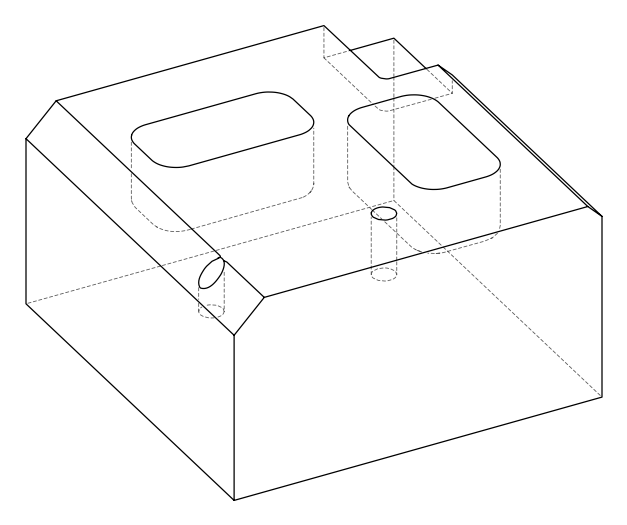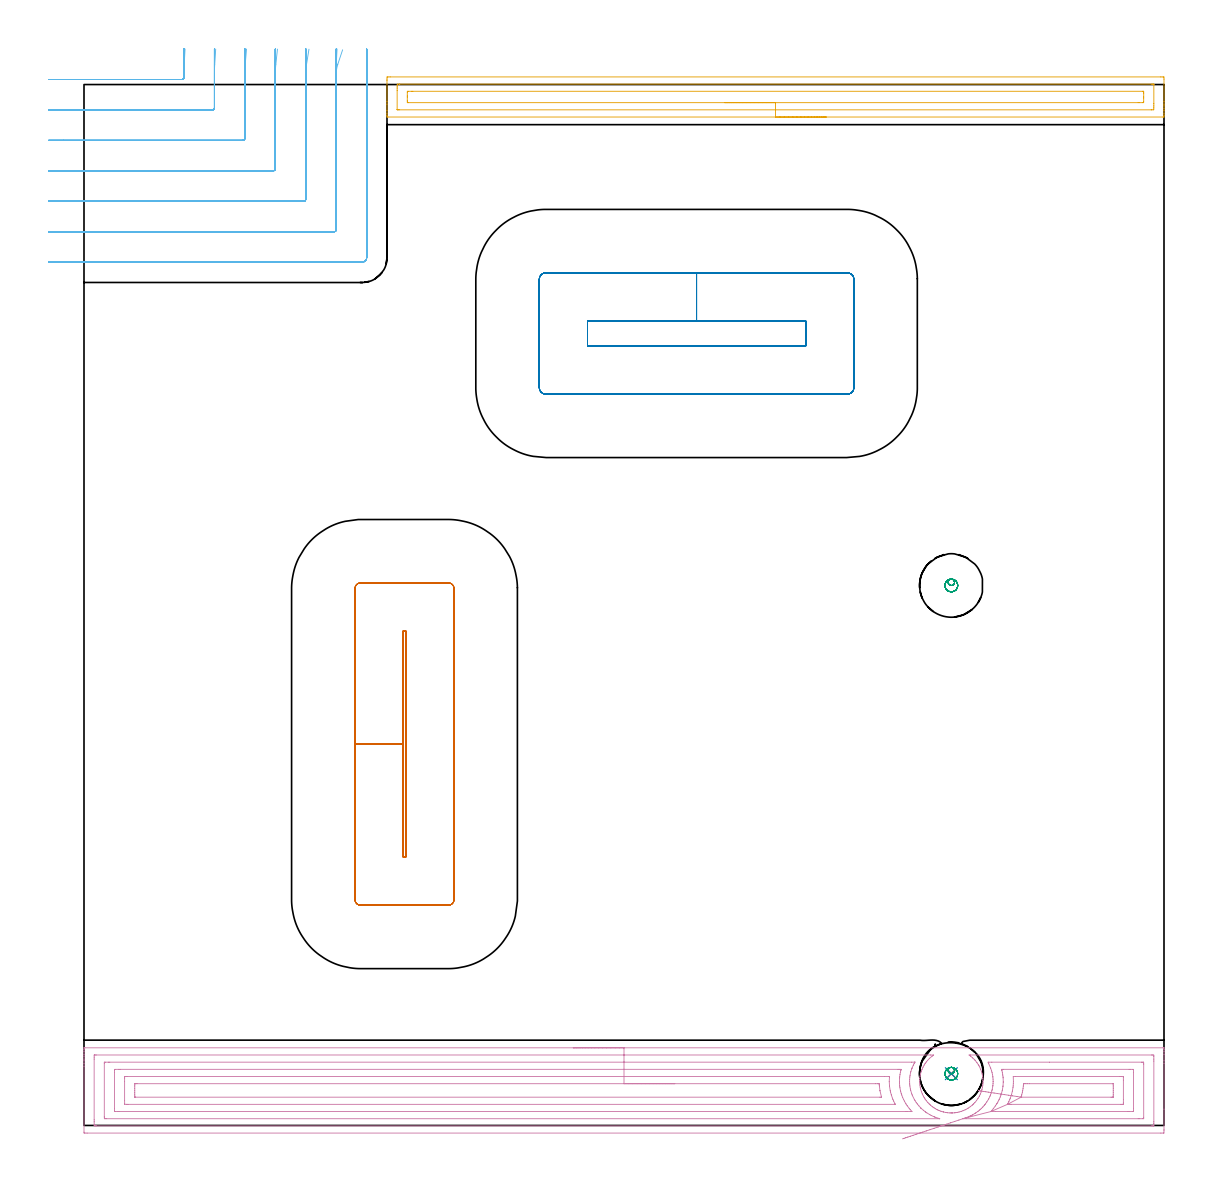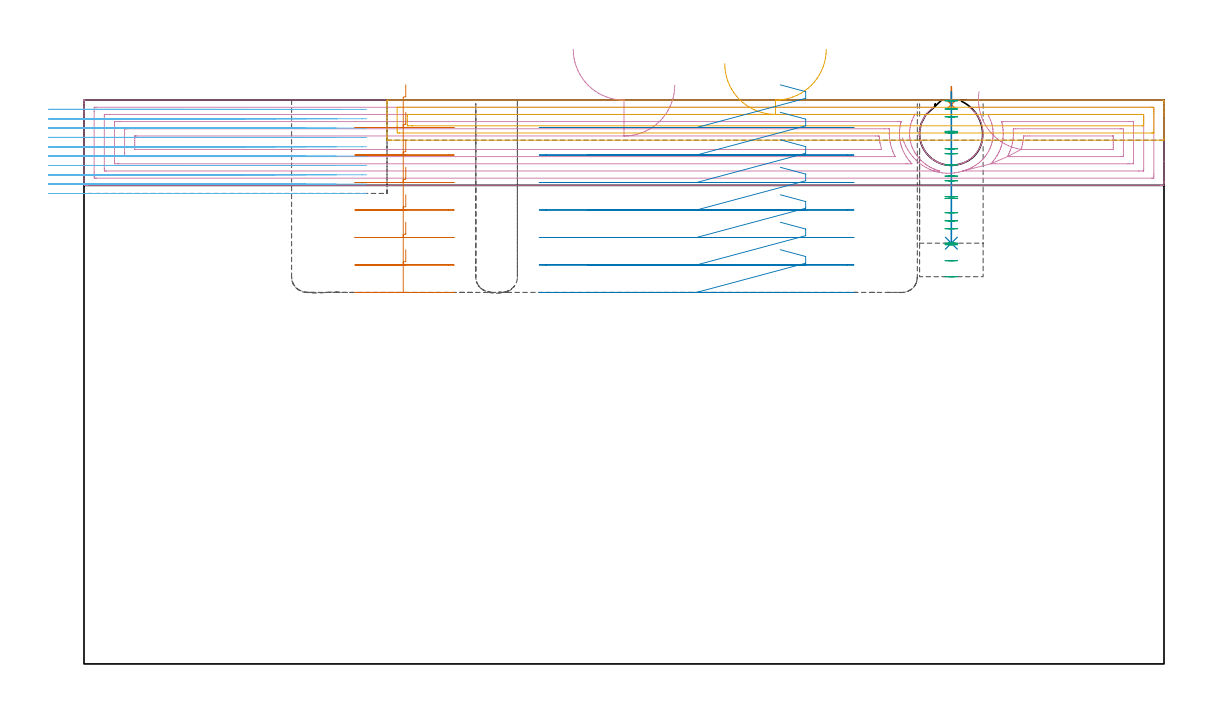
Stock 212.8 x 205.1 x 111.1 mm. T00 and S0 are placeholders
(PLAN: 9 operations, 6 tool changes, 36 min)
(1 SPOT_DRILL | STEP1POCKET | NXT0321_9005460120000 | 0.03 min | 7 mm3)
(2 DRILL_BLIND_HOLE_INTO_CENTER | STEP1POCKET | NXT0301_086 | 0.12 min | 2774 mm3)
(3 MILL_ROUGH_BLIND_HOLE_CONTOUR | STEP1POCKET | NXT0201_013 | Spiral | 0.34 min | 681 mm3)
(4 AREA_MILL | FG_CHAMFER_SURFACE | UGT0205_001 | 10.58 min | 29220 mm3)
(5 AREA_MILL_1 | FG_CHAMFER_SURFACE_1 | UGT0205_001 | 3.89 min | 4931 mm3)
(6 MILL_CORNER_NOTCH_RECTANGULAR | CORNER_NOTCH_RECTANGULAR | NXT0201_009 | Follow Part, ap 2, ae 75% | 11.06 min | 42596 mm3)
(7 MILL_RECTANGULAR_POCKET | POCKET_RECTANGULAR_STRAIGHT | NXT0201_007 | Follow Part, ap 6.25, ae 75% | 4.63 min | 142732 mm3)
(8 MILL_RECTANGULAR_POCKET_1 | POCKET_RECTANGULAR_STRAIGHT_1 | NXT0201_007 | Follow Part, ap 6.25, ae 75% | 4.79 min | 154517 mm3)
(9 MILL_BLIND_HOLE_FROM_SOLID_MATERIAL | STEP1POCKET_1 | NXT0201_013 | Spiral | 0.57 min | 4271 mm3)
(TOOL NXT0321_9005460120000 | NC Spot Drill, 142deg, 12mm, Carbide, Uncoated | D12 PA142 FL30 Z2)
(TOOL NXT0301_086 | Carbide Drill 11.5mm [860.1-1150-035A1-MM 2214] | D11.5 PA140 FL55 Z2)
(TOOL NXT0201_013 | ENDMILL 10mm | D10 FL30 Z4)
(TOOL UGT0205_001 | Chamfer Mill 20 x 3 x 45 deg. | D20 FL50 Z2)
(TOOL NXT0201_009 | ENDMILL 8mm [2P460-0800-NA 1630] | D8 FL26 Z6)
(TOOL NXT0201_007 | ENDMILL 25mm [R216.25-25050GCK54P 1620] | D25 R3 FL54 Z5)
(OP 1 SPOT_DRILL)
G17 G21 G94 G90
T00 M6
G54
G17 G0 G90 X170.9 Y10.2 S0 M3
G43 Z121.1 H0
G94 G81 G98 Z110.212 F250. R113.75
G80
M5
M2
(OP 2 DRILL_BLIND_HOLE_INTO_CENTER)
G17 G21 G94 G90
T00 M6
G54
G17 G0 G90 X170.9 Y10.2 S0 M3
G43 Z121.1 H1
G94 G81 G98 Z82.9 F250. R112.75
G80
M5
M2
(OP 3 MILL_ROUGH_BLIND_HOLE_CONTOUR)
G17 G21 G94 G90
T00 M6
G54
G17 G0 G90 X170.9 Y10.2 S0 M3
G43 Z121.1 H0
Z109.343
G94 G3 X171.525 Y10.825 R0.625 F250.
X170.9 Y11.45 R0.625
X169.65 Y10.2 R1.25
X170.9 Y11.45 R-1.25
X170.275 Y10.825 R0.625
X170.9 Y10.2 R0.625
G0 Z104.936
G3 X171.525 Y10.825 R0.625
X170.9 Y11.45 R0.625
X169.65 Y10.2 R1.25
X170.9 Y11.45 R-1.25
X170.275 Y10.825 R0.625
X170.9 Y10.2 R0.625
G0 Z100.529
G3 X171.525 Y10.825 R0.625
X170.9 Y11.45 R0.625
X169.65 Y10.2 R1.25
X170.9 Y11.45 R-1.25
X170.275 Y10.825 R0.625
X170.9 Y10.2 R0.625
G0 Z96.121
G3 X171.525 Y10.825 R0.625
X170.9 Y11.45 R0.625
X169.65 Y10.2 R1.25
X170.9 Y11.45 R-1.25
X170.275 Y10.825 R0.625
X170.9 Y10.2 R0.625
G0 Z91.714
G3 X171.525 Y10.825 R0.625
X170.9 Y11.45 R0.625
X169.65 Y10.2 R1.25
X170.9 Y11.45 R-1.25
X170.275 Y10.825 R0.625
X170.9 Y10.2 R0.625
G0 Z87.307
G3 X171.525 Y10.825 R0.625
X170.9 Y11.45 R0.625
X169.65 Y10.2 R1.25
X170.9 Y11.45 R-1.25
X170.275 Y10.825 R0.625
X170.9 Y10.2 R0.625
G0 Z82.9
G3 X171.525 Y10.825 R0.625
X170.9 Y11.45 R0.625
X169.65 Y10.2 R1.25
X170.9 Y11.45 R-1.25
X170.275 Y10.825 R0.625
X170.9 Y10.2 R0.625
G0 Z121.1
M5
M2
(OP 4 AREA_MILL)
G17 G21 G94 G90
T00 M6
G54
G17 G0 G90 X96.4 Y15.3 S1061 M3
G43 Z121.1 H0
G94 G1 X96.438 Z120.228 F250.
X96.552 Z119.363
X96.741 Z118.512
X97.003 Z117.68
X97.337 Z116.874
X97.74 Z116.1
X98.208 Z115.364
X98.74 Z114.672
X99.329 Z114.029
X99.972 Z113.44
X100.664 Z112.908
X101.4 Z112.44
X102.174 Z112.037
X102.98 Z111.703
X103.812 Z111.441
X104.664 Z111.252
X105.528 Z111.138
X106.4 Z111.1
X212.637
X212.792 Y15.297 Z111.088
X212.794 Y15.293 Z111.084
X212.8 Y14.963 Z110.762
Y14.602 Z110.401
Y13.957 Z109.752
Y12.752 Z108.549
Y12.193 Z107.987
Y3.21 Z99.008
Y-0.759 Z95.038
X212.797 Y-1.039 Z94.758
X212.791 Y-1.492 Z94.306
X212.652 Y-1.496 Z94.302
X212.19 Y-1.5 Z94.3
X0.61
X0.179 Y-1.496 Z94.302
X0.01 Y-1.492 Z94.306
X0. Y-1.319 Z94.478
Y11.59 Z107.385
Y12.193 Z107.987
Y12.752 Z108.549
Y13.075 Z108.871
Y13.635 Z109.431
Y13.957 Z109.752
Y14.602 Z110.401
Y14.963 Z110.762
X0.006 Y15.293 Z111.084
X0.008 Y15.297 Z111.088
X0.163 Y15.3 Z111.1
X106.4
Y13.886 Z109.686
X166.774 Y13.885 Z109.685
X167.406 Y13.879 Z109.679
X167.12 Y13.667 Z109.467
X166.609 Y13.233 Z109.033
X166.185 Y12.789 Z108.589
X165.942 Y12.493 Z108.293
X165.717 Y12.187 Z107.987
X165.547 Y11.911 Z107.711
X165.313 Y11.477 Z107.277
X165.113 Y11.033 Z106.833
X164.957 Y10.601 Z106.401
X164.825 Y10.163 Z105.963
X164.743 Y9.718 Z105.518
X164.686 Y9.278 Z105.078
X164.661 Y8.839 Z104.639
X164.666 Y8.4 Z104.2
X164.703 Y7.96 Z103.76
X164.769 Y7.522 Z103.322
X164.825 Y7.238 Z103.038
X165.008 Y6.644 Z102.444
X165.182 Y6.202 Z102.002
X165.39 Y5.767 Z101.567
X165.547 Y5.487 Z101.287
X165.717 Y5.213 Z101.013
X165.957 Y4.889 Z100.689
X166.271 Y4.516 Z100.316
X166.523 Y4.254 Z100.049
X166.609 Y4.162 Z99.958
X166.66 Y4.116 Z99.912
X166.773 Y4.012 Z99.81
X167.13 Y3.728 Z99.526
X167.218 Y3.666 Z99.463
X167.501 Y3.462 Z99.26
X167.78 Y3.293 Z99.09
X168.065 Y3.134 Z98.932
X168.228 Y3.054 Z98.853
X168.393 Y2.978 Z98.777
X168.401 Y2.975 Z98.774
X168.446 Y2.959 Z98.755
X168.58 Y2.908 Z98.705
X168.836 Y2.811 Z98.61
X169.285 Y2.673 Z98.47
X169.339 Y2.661 Z98.458
X169.73 Y2.572 Z98.368
X169.975 Y2.535 Z98.328
X170.177 Y2.501 Z98.299
X170.623 Y2.469 Z98.259
X170.824 Y2.47 Z98.25
X170.932 Y2.466 Z98.254
X171.069
X171.124 Y2.47 Z98.257
X171.516 Y2.491 Z98.289
X171.646 Y2.508 Z98.306
X171.961 Y2.552 Z98.346
X172.017 Y2.565 Z98.357
X172.409 Y2.648 Z98.442
X172.853 Y2.773 Z98.572
X173.204 Y2.905 Z98.702
X173.299 Y2.941 Z98.737
X173.608 Y3.077 Z98.877
X173.745 Y3.139 Z98.937
X174.199 Y3.404 Z99.202
X174.637 Y3.701 Z99.498
X175.024 Y4.012 Z99.81
X175.141 Y4.122 Z99.919
X175.284 Y4.255 Z100.051
X175.529 Y4.506 Z100.306
X175.841 Y4.889 Z100.689
X176.144 Y5.321 Z101.121
X176.421 Y5.776 Z101.576
X176.62 Y6.207 Z102.007
X176.792 Y6.644 Z102.444
X176.927 Y7.081 Z102.881
X177.028 Y7.522 Z103.322
X177.097 Y7.96 Z103.76
X177.134 Y8.4 Z104.2
X177.139 Y8.839 Z104.639
X177.114 Y9.278 Z105.078
X177.057 Y9.718 Z105.518
X176.968 Y10.156 Z105.956
X176.845 Y10.597 Z106.397
X176.687 Y11.033 Z106.833
X176.421 Y11.623 Z107.423
X176.342 Y11.768 Z107.568
X176.256 Y11.911 Z107.711
X175.953 Y12.358 Z108.158
X175.622 Y12.789 Z108.589
X175.529 Y12.896 Z108.696
X175.121 Y13.294 Z109.094
X174.689 Y13.667 Z109.467
X174.637 Y13.706 Z109.506
X174.522 Y13.786 Z109.586
X174.39 Y13.879 Z109.679
X174.694 Y13.886 Z109.686
X210.405 Y13.885 Z109.685
X210.478
X210.777 Y13.879 Z109.679
X210.79 Y13.782 Z109.582
X210.797 Y13.57 Z109.37
X210.799 Y13.075 Z108.875
X210.8 Y12.685 Z108.485
X210.799 Y0.725 Z96.525
X210.798 Y0.337 Z96.137
X210.79 Y-0.055 Z95.745
X210.781 Y-0.08 Z95.72
X210.763 Y-0.081 Z95.719
X210.713 Y-0.084 Z95.716
X210.61 Y-0.085 Z95.715
X210.405 Y-0.086 Z95.714
X2.395 Y-0.085 Z95.715
X2.322
X2.023 Y-0.079 Z95.721
X2.01 Y0.018 Z95.818
X2.003 Y0.23 Z96.03
X2.001 Y0.725 Z96.525
X2. Y1.115 Z96.915
X2.001 Y13.075 Z108.875
X2.002 Y13.463 Z109.263
X2.01 Y13.855 Z109.655
X2.019 Y13.88 Z109.68
X2.037 Y13.881 Z109.681
X2.087 Y13.884 Z109.684
X2.19 Y13.885 Z109.685
X2.395 Y13.886 Z109.686
X106.4
Y12.471 Z108.271
X163.089
X163.701 Y12.47 Z108.27
X163.702
X163.704 Y12.468 Z108.268
X163.564 Y12.193 Z107.993
X163.406 Y11.88 Z107.68
X163.153 Y11.311 Z107.111
X163.134 Y11.266 Z107.066
X163.089 Y11.145 Z106.945
X162.919 Y10.597 Z106.397
X162.871 Y10.428 Z106.228
X162.764 Y9.868 Z105.668
X162.723 Y9.546 Z105.346
X162.682 Y9.066 Z104.866
X162.673 Y8.664 Z104.464
X162.691 Y8.175 Z103.975
X162.729 Y7.782 Z103.582
X162.831 Y7.155 Z102.955
X162.893 Y6.9 Z102.7
X163.089 Y6.25 Z102.05
X163.18 Y6.018 Z101.818
X163.24 Y5.869 Z101.669
X163.603 Y5.136 Z100.936
X163.742 Y4.892 Z100.692
X163.982 Y4.519 Z100.319
X164.181 Y4.254 Z100.054
X164.495 Y3.874 Z99.674
X164.875 Y3.452 Z99.252
X164.927 Y3.397 Z99.197
X164.954 Y3.371 Z99.171
X165.389 Y2.994 Z98.794
X165.768 Y2.695 Z98.495
X165.844 Y2.639 Z98.439
X166.061 Y2.489 Z98.289
X166.66 Y2.124 Z97.924
X166.928 Y1.979 Z97.779
X167.409 Y1.75 Z97.55
X167.553 Y1.692 Z97.492
X167.578 Y1.682 Z97.482
X167.785 Y1.607 Z97.407
X168.595 Y1.34 Z97.14
X168.613 Y1.332 Z97.132
X168.567 Y1.33 Z97.13
X168.515 Y1.329 Z97.129
X168.488 Y1.328 Z97.128
X4.462 Y1.329 Z97.129
X4.181 Y1.331 Z97.131
X4.087 Y1.332 Z97.132
X4.021 Y1.335 Z97.135
X4.01 Y1.429 Z97.229
X4.004 Y1.607 Z97.407
X4.001 Y1.785 Z97.585
Y12.193 Z107.993
X4.002 Y12.369 Z108.169
X4.008 Y12.43 Z108.23
X4.014 Y12.465 Z108.265
X4.04 Y12.466 Z108.266
X4.181 Y12.469 Z108.269
X4.791 Y12.471 Z108.271
X5.073
X106.4
Y11.057 Z106.857
X160.411
X160.669 Y11.056 Z106.856
X160.967 Y11.052 Z106.852
X160.988 Y11.051 Z106.851
X160.992 Y11.038 Z106.838
X160.981 Y10.989 Z106.789
X160.962 Y10.91 Z106.71
X160.933 Y10.795 Z106.595
X160.853 Y10.428 Z106.228
X160.783 Y10.061 Z105.861
X160.719 Y9.546 Z105.346
X160.696 Y9.265 Z105.065
X160.673 Y8.664 Z104.464
X160.68 Y8.398 Z104.198
X160.724 Y7.782 Z103.582
X160.771 Y7.427 Z103.227
X160.865 Y6.9 Z102.7
X160.923 Y6.653 Z102.453
X161.028 Y6.29 Z102.09
X161.122 Y6.018 Z101.818
X161.304 Y5.517 Z101.317
X161.483 Y5.136 Z100.936
X161.644 Y4.799 Z100.599
X161.956 Y4.254 Z100.054
X162.197 Y3.885 Z99.685
X162.594 Y3.371 Z99.171
X162.772 Y3.156 Z98.956
X163.089 Y2.794 Z98.594
X163.116 Y2.757 Z98.557
X163.119 Y2.75 Z98.55
X163.089 Y2.748 Z98.548
X162.831 Y2.745 Z98.545
X162.197 Y2.743 Z98.543
X161.94
X6.859
X6.601 Y2.744 Z98.544
X6.12 Y2.748 Z98.548
X6.01 Y2.75 Z98.55
X6.006 Y2.942 Z98.742
X6. Y3.338 Z99.138
X6.001 Y10.428 Z106.228
X6.01 Y10.853 Z106.653
X6.02 Y11.05 Z106.85
X6.227 Y11.053 Z106.853
X6.859 Y11.056 Z106.856
X7.115 Y11.057 Z106.857
X106.4
Y9.643 Z105.443
X157.733
X158.532 Y9.639 Z105.439
X158.626 Y9.636 Z105.436
X158.703 Y9.627 Z105.427
X158.702 Y9.546 Z105.346
X158.7 Y9.473 Z105.273
X158.667 Y8.664 Z104.464
X158.666 Y8.624 Z104.424
X158.716 Y7.782 Z103.582
X158.723 Y7.685 Z103.485
X158.85 Y6.9 Z102.7
X158.901 Y6.628 Z102.428
X159.073 Y6.018 Z101.818
X159.294 Y5.358 Z101.158
X159.384 Y5.136 Z100.936
X159.518 Y4.827 Z100.627
X159.797 Y4.254 Z100.054
X159.834 Y4.173 Z99.973
X159.835 Y4.166 Z99.966
X159.829 Y4.164 Z99.964
X159.779 Y4.16 Z99.96
X159.714 Y4.158 Z99.958
X8.644 Y4.157 Z99.957
X8.546 Y4.158 Z99.958
X8.351 Y4.162 Z99.962
X8.01 Y4.17 Z99.97
X8.008 Y4.254 Z100.054
X8.001 Y4.889 Z100.689
X8. Y8.664 Z104.464
X8.001 Y9.299 Z105.099
X8.007 Y9.546 Z105.346
X8.01 Y9.623 Z105.423
X8.023 Y9.636 Z105.436
X8.122 Y9.639 Z105.439
X8.253 Y9.642 Z105.442
X8.448 Y9.643 Z105.443
X8.546
X106.4
Y8.229 Z104.029
X155.947 Y8.228 Z104.028
X156.39 Y8.227 Z104.027
X156.622 Y8.224 Z104.024
X156.661 Y8.222 Z104.022
X156.68 Y8.146 Z103.946
X156.703 Y7.918 Z103.718
X156.719 Y7.782 Z103.582
X156.826 Y6.914 Z102.714
X156.84 Y6.825 Z102.625
X157.131 Y5.621 Z101.421
X157.14 Y5.577 Z101.377
X157.122 Y5.575 Z101.375
X157.066 Y5.574 Z101.374
X156.84 Y5.572 Z101.372
X10.159
X10.078 Y5.573 Z101.373
X10.032 Y5.575 Z101.375
X10.014 Y5.577 Z101.377
X10.01 Y5.594 Z101.394
X10.004 Y6.018 Z101.818
X10. Y6.442 Z102.242
Y6.9 Z102.7
Y7.324 Z103.124
X10.003 Y7.782 Z103.582
X10.008 Y8.199 Z103.999
X10.014 Y8.222 Z104.022
X10.035 Y8.224 Z104.024
X10.091 Y8.227 Z104.027
X10.204 Y8.228 Z104.028
X10.43 Y8.229 Z104.029
X106.4
X107.272 Z104.067
X108.136 Z104.181
X108.988 Z104.37
X109.82 Z104.632
X110.626 Z104.966
X111.4 Z105.369
X112.136 Z105.837
X112.828 Z106.368
X113.471 Z106.958
X114.06 Z107.601
X114.592 Z108.293
X115.06 Z109.029
X115.463 Z109.803
X115.797 Z110.609
X116.059 Z111.441
X116.248 Z112.292
X116.362 Z113.157
X116.4 Z114.029
G0 Z121.1
X161.28 Y-2.635
Z103.653
G1 X161.564 Y-2.541 Z102.833
X161.914 Y-2.424 Z102.043
X162.329 Y-2.286 Z101.288
X162.804 Y-2.127 Z100.574
X163.337 Y-1.95 Z99.906
X163.922 Y-1.755 Z99.29
X164.557 Y-1.543 Z98.729
X165.235 Y-1.317 Z98.23
X165.952 Y-1.078 Z97.794
X166.703 Y-0.828 Z97.426
X167.481 Y-0.568 Z97.129
X168.28 Y-0.302 Z96.904
X169.095 Y-0.03 Z96.753
X169.92 Y0.245 Z96.678
X170.748 Y0.521
X171.572 Y0.796 Z96.755
X172.387 Y1.068 Z96.907
X173.186 Y1.334 Z97.134
X173.237 Y1.351 Z97.151
X173.802 Y1.532 Z97.332
X173.859 Y1.551 Z97.351
X174.009 Y1.607 Z97.407
X174.492 Y1.808 Z97.608
X174.695 Y1.897 Z97.697
X174.935 Y2.01 Z97.81
X175.09 Y2.099 Z97.899
X175.588 Y2.395 Z98.195
X175.731 Y2.489 Z98.289
X176.167 Y2.799 Z98.599
X176.481 Y3.05 Z98.85
X176.653 Y3.201 Z99.001
X176.836 Y3.371 Z99.171
X177.102 Y3.639 Z99.439
X177.373 Y3.943 Z99.743
X177.512 Y4.116 Z99.916
X177.617 Y4.254 Z100.054
X177.883 Y4.633 Z100.433
X178.204 Y5.136 Z100.936
X178.266 Y5.236 Z101.036
X178.513 Y5.773 Z101.573
X178.611 Y6.018 Z101.818
X178.758 Y6.414 Z102.214
X178.901 Y6.9 Z102.7
X178.949 Y7.107 Z102.907
X179.076 Y7.782 Z103.582
X179.087 Y7.853 Z103.653
X179.114 Y8.241 Z104.041
X179.135 Y8.664 Z104.464
X179.136 Y8.687 Z104.487
X179.114 Y9.122 Z104.922
X179.082 Y9.546 Z105.346
X179.074 Y9.63 Z105.43
X178.998 Y10.061 Z105.861
X178.921 Y10.428 Z106.228
X178.834 Y10.749 Z106.549
X178.64 Y11.311 Z107.111
X178.266 Y12.17 Z107.97
X178.241 Y12.217 Z108.017
X178.139 Y12.464 Z108.264
X178.266 Y12.466 Z108.266
X178.878 Y12.471 Z108.271
X190.253
X208.338
X208.619 Y12.469 Z108.269
X208.713 Y12.468 Z108.268
X208.779 Y12.465 Z108.265
X208.79 Y12.371 Z108.171
X208.796 Y12.193 Z107.993
X208.799 Y12.015 Z107.815
Y1.607 Z97.407
X208.798 Y1.431 Z97.231
X208.792 Y1.37 Z97.17
X208.786 Y1.335 Z97.135
X208.76 Y1.334 Z97.134
X208.619 Y1.331 Z97.131
X208.009 Y1.329 Z97.129
X207.727 Y1.328 Z97.128
X173.802 Y1.329 Z97.129
X173.19 Y1.33 Z97.13
X173.186 Y1.334 Z97.134
X178.711 Y2.75 Z98.55
X179.159 Y3.295 Z99.095
X179.193 Y3.338 Z99.138
X179.218 Y3.371 Z99.171
X179.567 Y3.851 Z99.651
X179.837 Y4.254 Z100.054
X179.921 Y4.382 Z100.182
X180.052 Y4.594 Z100.394
X180.236 Y4.954 Z100.754
X180.321 Y5.136 Z100.936
X180.533 Y5.612 Z101.412
X180.679 Y6.018 Z101.818
X180.743 Y6.217 Z102.017
X180.936 Y6.9 Z102.7
X180.938 Y6.906 Z102.706
X180.944 Y6.939 Z102.739
X181.066 Y7.662 Z103.462
X181.079 Y7.782 Z103.582
X181.124 Y8.486 Z104.286
X181.127 Y8.664 Z104.464
X181.099 Y9.394 Z105.194
X181.082 Y9.546 Z105.346
X181.03 Y9.939 Z105.739
X180.955 Y10.418 Z106.218
X180.944 Y10.469 Z106.269
X180.859 Y10.814 Z106.614
X180.841 Y10.891 Z106.691
X180.823 Y10.97 Z106.77
X180.806 Y11.051 Z106.851
X180.826 Y11.052 Z106.852
X180.944 Y11.055 Z106.855
X181.201 Y11.057 Z106.857
X205.941
X206.199 Y11.056 Z106.856
X206.68 Y11.051 Z106.851
X206.79 Y11.05 Z106.85
X206.8 Y10.428 Z106.228
X206.799 Y3.371 Z99.171
X206.79 Y2.947 Z98.747
X206.78 Y2.75 Z98.55
X206.573 Y2.747 Z98.547
X205.941 Y2.743 Z98.543
X205.685
X179.624
X178.711 Y2.75 Z98.55
X181.973 Y4.167 Z99.967
X181.975 Y4.175 Z99.975
X181.987 Y4.204 Z100.004
X182.009 Y4.254 Z100.054
X182.24 Y4.738 Z100.538
X182.413 Y5.136 Z100.936
X182.502 Y5.36 Z101.16
X182.73 Y5.998 Z101.798
X182.734 Y6.014 Z101.814
X182.911 Y6.721 Z102.521
X182.946 Y6.9 Z102.7
X183.046 Y7.47 Z103.27
X183.08 Y7.782 Z103.582
X183.114 Y8.285 Z104.085
X183.127 Y8.664 Z104.464
X183.099 Y9.611 Z105.411
X183.108 Y9.636 Z105.436
X183.525 Y9.643 Z105.443
X204.156
X204.254 Y9.642 Z105.442
X204.449 Y9.638 Z105.438
X204.79 Y9.63 Z105.43
X204.792 Y9.546 Z105.346
X204.799 Y8.911 Z104.711
X204.8 Y5.136 Z100.936
X204.798 Y4.501 Z100.301
X204.793 Y4.254 Z100.054
X204.79 Y4.176 Z99.976
X204.777 Y4.164 Z99.964
X204.678 Y4.161 Z99.961
X204.547 Y4.158 Z99.958
X204.352 Y4.157 Z99.957
X204.254
X182.632
X182.436 Y4.159 Z99.959
X182.045 Y4.164 Z99.964
X181.973 Y4.167 Z99.967
X184.654 Y5.578 Z101.378
X184.655 Y5.592 Z101.392
X184.663 Y5.629 Z101.429
X184.715 Y5.821 Z101.621
X184.766 Y6.018 Z101.818
X184.893 Y6.527 Z102.327
X184.961 Y6.9 Z102.7
X185.027 Y7.276 Z103.076
X185.082 Y7.782 Z103.582
X185.112 Y8.075 Z103.875
X185.125 Y8.166 Z103.966
X185.134 Y8.222 Z104.022
X185.183 Y8.224 Z104.024
X185.408 Y8.226 Z104.026
X185.849 Y8.228 Z104.028
X186.301 Y8.229 Z104.029
X202.642 Y8.228 Z104.028
X202.722 Y8.227 Z104.027
X202.768 Y8.225 Z104.025
X202.786 Y8.223 Z104.023
X202.79 Y8.206 Z104.006
X202.796 Y7.782 Z103.582
X202.799 Y7.358 Z103.158
X202.8 Y6.9 Z102.7
Y6.476 Z102.276
X202.797 Y6.018 Z101.818
X202.792 Y5.601 Z101.401
X202.786 Y5.578 Z101.378
X202.765 Y5.576 Z101.376
X202.709 Y5.573 Z101.373
X202.596 Y5.572 Z101.372
X202.37 Y5.571 Z101.371
X184.77 Y5.572 Z101.372
X184.723 Y5.573 Z101.373
X184.667 Y5.576 Z101.376
X184.654 Y5.578 Z101.378
X183.808 Y5.707 Z101.546
X182.979 Y5.833 Z101.787
X182.174 Y5.956 Z102.101
X181.4 Y6.074 Z102.484
X180.661 Y6.187 Z102.934
X179.964 Y6.293 Z103.448
X179.314 Y6.392 Z104.021
X178.715 Y6.483 Z104.649
X178.173 Y6.566 Z105.328
X177.692 Y6.639 Z106.052
X177.275 Y6.703 Z106.815
X176.925 Y6.756 Z107.612
X176.645 Y6.799 Z108.438
X176.437 Y6.83 Z109.284
X176.303 Y6.851 Z110.146
X176.244 Y6.86 Z111.017
X176.26 Y6.857 Z111.889
X176.351 Y6.843 Z112.756
G0 Z121.1
M5
M2
(OP 5 AREA_MILL_1)
G17 G21 G94 G90
T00 M6
G54
G17 G0 G90 X146.25 Y198.7 S1061 M3
G43 Z121.1 H0
G94 G1 X146.212 Z120.228 F250.
X146.098 Z119.363
X145.909 Z118.512
X145.647 Z117.68
X145.313 Z116.874
X144.91 Z116.1
X144.441 Z115.364
X143.91 Z114.672
X143.321 Z114.029
X142.678 Z113.439
X141.986 Z112.908
X141.25 Z112.44
X140.476 Z112.037
X139.67 Z111.703
X138.838 Z111.441
X137.986 Z111.252
X137.122 Z111.138
X136.25 Z111.1
X59.871
X59.701 Y198.696 Z111.094
X59.7 Y199.029 Z110.77
Y199.337 Z110.463
Y200.01 Z109.785
Y201.227 Z108.57
Y201.77 Z108.024
Y205.898 Z103.899
X59.703 Y206.17 Z103.627
X59.71 Y206.592 Z103.206
X59.885 Y206.596 Z103.202
X60.318 Y206.6 Z103.2
X212.182 Y206.599 Z103.201
X212.615 Y206.596 Z103.202
X212.79 Y206.592 Z103.206
X212.8 Y206.17 Z103.627
Y201.77 Z108.024
Y201.227 Z108.57
Y200.89 Z108.906
Y200.347 Z109.449
Y200.01 Z109.785
Y199.337 Z110.463
Y199.029 Z110.77
X212.799 Y198.696 Z111.094
X212.629 Y198.7 Z111.1
X136.25
Y200.114 Z109.686
X62.104 Y200.115 Z109.685
X61.998
X61.738 Y200.12 Z109.68
X61.713 Y200.121 Z109.679
X61.708 Y200.139 Z109.661
X61.703 Y200.171 Z109.629
X61.701 Y200.203 Z109.597
X61.7 Y203.928 Z105.872
X61.702 Y204.41 Z105.39
X61.706 Y204.802 Z104.998
X61.72 Y205.179 Z104.621
X62.104 Y205.184 Z104.616
X62.211 Y205.185 Z104.615
X210.396
X210.502
X210.762 Y205.18 Z104.62
X210.787 Y205.179 Z104.621
X210.792 Y205.161 Z104.639
X210.797 Y205.129 Z104.671
X210.799 Y205.097 Z104.703
X210.8 Y201.372 Z108.428
X210.798 Y200.89 Z108.91
X210.794 Y200.498 Z109.302
X210.78 Y200.121 Z109.679
X210.396 Y200.116 Z109.684
X210.289 Y200.115 Z109.685
X136.25 Y200.114 Z109.686
Y201.529 Z108.271
X63.891
X63.809 Y201.53 Z108.27
X63.744 Y201.533 Z108.267
X63.71 Y201.535 Z108.265
X63.708 Y201.582 Z108.218
X63.703 Y201.77 Z108.03
X63.7 Y201.958 Z107.842
Y202.65 Z107.15
Y202.838 Z106.962
X63.704 Y203.53 Z106.27
X63.708 Y203.711 Z106.089
X63.716 Y203.765 Z106.035
X63.769 Y203.767 Z106.033
X63.891 Y203.769 Z106.031
X64.539 Y203.771 Z106.029
X64.784 Y203.772 Z106.028
X208.609 Y203.771 Z106.029
X208.691 Y203.77 Z106.03
X208.756 Y203.767 Z106.033
X208.79 Y203.765 Z106.035
X208.792 Y203.718 Z106.082
X208.797 Y203.53 Z106.27
X208.8 Y203.342 Z106.458
Y202.65 Z107.15
Y202.462 Z107.338
X208.796 Y201.77 Z108.03
X208.792 Y201.59 Z108.21
X208.784 Y201.535 Z108.265
X208.731 Y201.533 Z108.267
X208.609 Y201.531 Z108.269
X207.961 Y201.529 Z108.271
X207.716
X136.25
X135.378 Z108.31
X134.513 Z108.423
X133.662 Z108.612
X132.83 Z108.875
X132.024 Z109.208
X131.25 Z109.611
X130.514 Z110.08
X129.822 Z110.611
X129.179 Z111.2
X128.59 Z111.844
X128.058 Z112.536
X127.59 Z113.271
X127.187 Z114.045
X126.853 Z114.851
X126.591 Z115.683
X126.402 Z116.535
X126.288 Z117.4
X126.25 Z118.271
G0 Z121.1
M5
M2
(OP 6 MILL_CORNER_NOTCH_RECTANGULAR)
G17 G21 G94 G90
T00 M6
G54
G17 G0 G90 X-6.873 Y206.1 S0 M3
G43 Z121.1 H1
Z109.26
G94 G1 X-3.873 F250.
X19.303 F500.
G3 X19.7 Y206.497 R0.4
G1 Y207.2
G2 X19.75 Y209.1 R36.
G1 X19.908 Y212.096 F250.
G0 Z121.1
X-7. Y200.1
Z109.26
G1 X-4.
X25.303 F500.
G3 X25.7 Y200.497 R0.4
G1 Y207.2
G2 X25.76 Y209.1 R30.
G1 X25.95 Y212.094 F250.
G0 Z121.1
X-7. Y194.1
Z109.26
G1 X-4.
X31.303 F500.
G3 X31.7 Y194.497 R0.4
G1 Y207.2
G2 X31.775 Y209.1 R24.
G1 X32.013 Y212.091 F250.
G0 Z121.1
X-7. Y188.1
Z109.26
G1 X-4.
X37.302 F500.
G3 X37.7 Y188.498 R0.4
G1 Y207.2
G2 X37.801 Y209.1 R18.
G1 X38.117 Y212.083 F250.
G0 Z121.1
X-7. Y182.1
Z109.26
G1 X-4.
X43.302 F500.
G3 X43.7 Y182.498 R0.4
G1 Y207.2
G2 X43.851 Y209.1 R12.
G1 X44.326 Y212.062 F250.
G0 Z121.1
X-7. Y176.1
Z109.26
G1 X-4.
X49.302 F500.
G3 X49.7 Y176.498 R0.4
G1 Y207.2
G2 X50.009 Y209.1 R6.
G1 X50.958 Y211.946 F250.
G0 Z121.1
X-7. Y170.1
Z109.26
G1 X-4.
X54.8 F500.
G3 X55.7 Y171. R0.9
G1 Y207.2
Y210.2 F250.
G0 Z121.1
X-6.873 Y206.1
Z107.42
G1 X-3.873
X19.303 F500.
G3 X19.7 Y206.497 R0.4
G1 Y208.8
G2 X19.701 Y209.1 R36.
G1 X19.726 Y212.1 F250.
G0 Z121.1
X-7. Y200.1
Z107.42
G1 X-4.
X25.303 F500.
G3 X25.7 Y200.497 R0.4
G1 Y208.8
G2 X25.701 Y209.1 R30.
G1 X25.731 Y212.1 F250.
G0 Z121.1
X-7. Y194.1
Z107.42
G1 X-4.
X31.303 F500.
G3 X31.7 Y194.497 R0.4
G1 Y208.8
G2 X31.702 Y209.1 R24.
G1 X31.739 Y212.1 F250.
G0 Z121.1
X-7. Y188.1
Z107.42
G1 X-4.
X37.302 F500.
G3 X37.7 Y188.498 R0.4
G1 Y208.8
G2 X37.702 Y209.1 R18.
G1 X37.752 Y212.1 F250.
G0 Z121.1
X-7. Y182.1
Z107.42
G1 X-4.
X43.302 F500.
G3 X43.7 Y182.498 R0.4
G1 Y208.8
G2 X43.704 Y209.1 R12.
G1 X43.779 Y212.099 F250.
G0 Z121.1
X-7. Y176.1
Z107.42
G1 X-4.
X49.302 F500.
G3 X49.7 Y176.498 R0.4
G1 Y208.8
G2 X49.707 Y209.1 R6.
G1 X49.857 Y212.096 F250.
G0 Z121.1
X-7. Y170.1
Z107.42
G1 X-4.
X54.8 F500.
G3 X55.7 Y171. R0.9
G1 Y208.8
Y211.8 F250.
G0 Z121.1
X-6.873 Y206.1
Z105.58
G1 X-3.873
X19.303 F500.
G3 X19.7 Y206.497 R0.4
G1 Y209.1
Y212.1 F250.
G0 Z121.1
X-7. Y200.1
Z105.58
G1 X-4.
X25.303 F500.
G3 X25.7 Y200.497 R0.4
G1 Y209.1
Y212.1 F250.
G0 Z121.1
X-7. Y194.1
Z105.58
G1 X-4.
X31.303 F500.
G3 X31.7 Y194.497 R0.4
G1 Y209.1
Y212.1 F250.
G0 Z121.1
X-7. Y188.1
Z105.58
G1 X-4.
X37.302 F500.
G3 X37.7 Y188.498 R0.4
G1 Y209.1
Y212.1 F250.
G0 Z121.1
X-7. Y182.1
Z105.58
G1 X-4.
X43.302 F500.
G3 X43.7 Y182.498 R0.4
G1 Y209.1
Y212.1 F250.
G0 Z121.1
X-7. Y176.1
Z105.58
G1 X-4.
X49.302 F500.
G3 X49.7 Y176.498 R0.4
G1 Y209.1
Y212.1 F250.
G0 Z121.1
X-7. Y170.1
Z105.58
G1 X-4.
X54.8 F500.
G3 X55.7 Y171. R0.9
G1 Y209.1
Y212.1 F250.
G0 Z121.1
X-6.873 Y206.1
Z103.74
G1 X-3.873
X19.303 F500.
G3 X19.7 Y206.497 R0.4
G1 Y209.1
Y212.1 F250.
G0 Z121.1
X-7. Y200.1
Z103.74
G1 X-4.
X25.303 F500.
G3 X25.7 Y200.497 R0.4
G1 Y209.1
Y212.1 F250.
G0 Z121.1
X-7. Y194.1
Z103.74
G1 X-4.
X31.303 F500.
G3 X31.7 Y194.497 R0.4
G1 Y209.1
Y212.1 F250.
G0 Z121.1
X-7. Y188.1
Z103.74
G1 X-4.
X37.302 F500.
G3 X37.7 Y188.498 R0.4
G1 Y209.1
Y212.1 F250.
G0 Z121.1
X-7. Y182.1
Z103.74
G1 X-4.
X43.302 F500.
G3 X43.7 Y182.498 R0.4
G1 Y209.1
Y212.1 F250.
G0 Z121.1
X-7. Y176.1
Z103.74
G1 X-4.
X49.302 F500.
G3 X49.7 Y176.498 R0.4
G1 Y209.1
Y212.1 F250.
G0 Z121.1
X-7. Y170.1
Z103.74
G1 X-4.
X54.8 F500.
G3 X55.7 Y171. R0.9
G1 Y209.1
Y212.1 F250.
G0 Z121.1
X-6.873 Y206.1
Z101.9
G1 X-3.873
X19.303 F500.
G3 X19.7 Y206.497 R0.4
G1 Y209.1
Y212.1 F250.
G0 Z121.1
X-7. Y200.1
Z101.9
G1 X-4.
X25.303 F500.
G3 X25.7 Y200.497 R0.4
G1 Y209.1
Y212.1 F250.
G0 Z121.1
X-7. Y194.1
Z101.9
G1 X-4.
X31.303 F500.
G3 X31.7 Y194.497 R0.4
G1 Y209.1
Y212.1 F250.
G0 Z121.1
X-7. Y188.1
Z101.9
G1 X-4.
X37.302 F500.
G3 X37.7 Y188.498 R0.4
G1 Y209.1
Y212.1 F250.
G0 Z121.1
X-7. Y182.1
Z101.9
G1 X-4.
X43.302 F500.
G3 X43.7 Y182.498 R0.4
G1 Y209.1
Y212.1 F250.
G0 Z121.1
X-7. Y176.1
Z101.9
G1 X-4.
X49.302 F500.
G3 X49.7 Y176.498 R0.4
G1 Y209.1
Y212.1 F250.
G0 Z121.1
X-7. Y170.1
Z101.9
G1 X-4.
X54.8 F500.
G3 X55.7 Y171. R0.9
G1 Y209.1
Y212.1 F250.
G0 Z121.1
X-6.873 Y206.1
Z100.06
G1 X-3.873
X19.303 F500.
G3 X19.7 Y206.497 R0.4
G1 Y209.1
Y212.1 F250.
G0 Z121.1
X-7. Y200.1
Z100.06
G1 X-4.
X25.303 F500.
G3 X25.7 Y200.497 R0.4
G1 Y209.1
Y212.1 F250.
G0 Z121.1
X-7. Y194.1
Z100.06
G1 X-4.
X31.303 F500.
G3 X31.7 Y194.497 R0.4
G1 Y209.1
Y212.1 F250.
G0 Z121.1
X-7. Y188.1
Z100.06
G1 X-4.
X37.302 F500.
G3 X37.7 Y188.498 R0.4
G1 Y209.1
Y212.1 F250.
G0 Z121.1
X-7. Y182.1
Z100.06
G1 X-4.
X43.302 F500.
G3 X43.7 Y182.498 R0.4
G1 Y209.1
Y212.1 F250.
G0 Z121.1
X-7. Y176.1
Z100.06
G1 X-4.
X49.302 F500.
G3 X49.7 Y176.498 R0.4
G1 Y209.1
Y212.1 F250.
G0 Z121.1
X-7. Y170.1
Z100.06
G1 X-4.
X54.8 F500.
G3 X55.7 Y171. R0.9
G1 Y209.1
Y212.1 F250.
G0 Z121.1
X-6.873 Y206.1
Z98.22
G1 X-3.873
X19.303 F500.
G3 X19.7 Y206.497 R0.4
G1 Y209.1
Y212.1 F250.
G0 Z121.1
X-7. Y200.1
Z98.22
G1 X-4.
X25.303 F500.
G3 X25.7 Y200.497 R0.4
G1 Y209.1
Y212.1 F250.
G0 Z121.1
X-7. Y194.1
Z98.22
G1 X-4.
X31.303 F500.
G3 X31.7 Y194.497 R0.4
G1 Y209.1
Y212.1 F250.
G0 Z121.1
X-7. Y188.1
Z98.22
G1 X-4.
X37.303 F500.
G3 X37.7 Y188.497 R0.4
G1 Y209.1
Y212.1 F250.
G0 Z121.1
X-7. Y182.1
Z98.22
G1 X-4.
X43.302 F500.
G3 X43.7 Y182.498 R0.4
G1 Y209.1
Y212.1 F250.
G0 Z121.1
X-7. Y176.1
Z98.22
G1 X-4.
X49.302 F500.
G3 X49.7 Y176.498 R0.4
G1 Y209.1
Y212.1 F250.
G0 Z121.1
X-7. Y170.1
Z98.22
G1 X-4.
X54.8 F500.
G3 X55.7 Y171. R0.9
G1 Y209.1
Y212.1 F250.
G0 Z121.1
X-6.873 Y206.1
Z96.38
G1 X-3.873
X19.303 F500.
G3 X19.7 Y206.497 R0.4
G1 Y209.1
Y212.1 F250.
G0 Z121.1
X-7. Y200.1
Z96.38
G1 X-4.
X25.303 F500.
G3 X25.7 Y200.497 R0.4
G1 Y209.1
Y212.1 F250.
G0 Z121.1
X-7. Y194.1
Z96.38
G1 X-4.
X31.303 F500.
G3 X31.7 Y194.497 R0.4
G1 Y209.1
Y212.1 F250.
G0 Z121.1
X-7. Y188.1
Z96.38
G1 X-4.
X37.302 F500.
G3 X37.7 Y188.498 R0.4
G1 Y209.1
Y212.1 F250.
G0 Z121.1
X-7. Y182.1
Z96.38
G1 X-4.
X43.302 F500.
G3 X43.7 Y182.498 R0.4
G1 Y209.1
Y212.1 F250.
G0 Z121.1
X-7. Y176.1
Z96.38
G1 X-4.
X49.302 F500.
G3 X49.7 Y176.498 R0.4
G1 Y209.1
Y212.1 F250.
G0 Z121.1
X-7. Y170.1
Z96.38
G1 X-4.
X54.8 F500.
G3 X55.7 Y171. R0.9
G1 Y209.1
Y212.1 F250.
G0 Z121.1
X-6.873 Y206.1
Z94.54
G1 X-3.873
X19.303 F500.
G3 X19.7 Y206.497 R0.4
G1 Y209.1
Y212.1 F250.
G0 Z121.1
X-7. Y200.1
Z94.54
G1 X-4.
X25.303 F500.
G3 X25.7 Y200.497 R0.4
G1 Y209.1
Y212.1 F250.
G0 Z121.1
X-7. Y194.1
Z94.54
G1 X-4.
X31.303 F500.
G3 X31.7 Y194.497 R0.4
G1 Y209.1
Y212.1 F250.
G0 Z121.1
X-7. Y188.1
Z94.54
G1 X-4.
X37.303 F500.
G3 X37.7 Y188.497 R0.4
G1 Y209.1
Y212.1 F250.
G0 Z121.1
X-7. Y182.1
Z94.54
G1 X-4.
X43.302 F500.
G3 X43.7 Y182.498 R0.4
G1 Y209.1
Y212.1 F250.
G0 Z121.1
X-7. Y176.1
Z94.54
G1 X-4.
X49.302 F500.
G3 X49.7 Y176.498 R0.4
G1 Y209.1
Y212.1 F250.
G0 Z121.1
X-7. Y170.1
Z94.54
G1 X-4.
X54.8 F500.
G3 X55.7 Y171. R0.9
G1 Y209.1
Y212.1 F250.
G0 Z121.1
X-6.873 Y206.1
Z92.7
G1 X-3.873
X19.303 F500.
G3 X19.7 Y206.497 R0.4
G1 Y209.1
Y212.1 F250.
G0 Z121.1
X-7. Y200.1
Z92.7
G1 X-4.
X25.303 F500.
G3 X25.7 Y200.497 R0.4
G1 Y209.1
Y212.1 F250.
G0 Z121.1
X-7. Y194.1
Z92.7
G1 X-4.
X31.303 F500.
G3 X31.7 Y194.497 R0.4
G1 Y209.1
Y212.1 F250.
G0 Z121.1
X-7. Y188.1
Z92.7
G1 X-4.
X37.303 F500.
G3 X37.7 Y188.497 R0.4
G1 Y209.1
Y212.1 F250.
G0 Z121.1
X-7. Y182.1
Z92.7
G1 X-4.
X43.302 F500.
G3 X43.7 Y182.498 R0.4
G1 Y209.1
Y212.1 F250.
G0 Z121.1
X-7. Y176.1
Z92.7
G1 X-4.
X49.302 F500.
G3 X49.7 Y176.498 R0.4
G1 Y209.1
Y212.1 F250.
G0 Z121.1
X-7. Y170.1
Z92.7
G1 X-4.
X54.8 F500.
G3 X55.7 Y171. R0.9
G1 Y209.1
Y212.1 F250.
G0 Z121.1
M5
M2
(OP 7 MILL_RECTANGULAR_POCKET)
G17 G21 G94 G90
T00 M6
G54
G17 G0 G90 X63.4 Y88.748 S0 M3
G43 Z121.1 H1
Z114.1
G94 G1 Y97.4 Z111.781 F250.
X62.9 Z111.648
Y75.15 Z105.686
Y52.9 F500.
X63.4
Y97.4
X62.9
Y75.15
X53.4
Y44.5
G3 X54.5 Y43.4 R1.1
G1 X71.8
G3 X72.9 Y44.5 R1.1
G1 Y105.8
G3 X71.8 Y106.9 R1.1
G1 X54.5
G3 X53.4 Y105.8 R1.1
G1 Y75.15
Y74.15
G0 X63.4 Y88.748 Z108.686
G1 Y97.4 Z106.367 F250.
X62.9 Z106.233
Y75.15 Z100.271
Y52.9 F500.
X63.4
Y97.4
X62.9
Y75.15
X53.4
Y44.5
G3 X54.5 Y43.4 R1.1
G1 X71.8
G3 X72.9 Y44.5 R1.1
G1 Y105.8
G3 X71.8 Y106.9 R1.1
G1 X54.5
G3 X53.4 Y105.8 R1.1
G1 Y75.15
Y74.15
G0 X63.4 Y88.748 Z103.271
G1 Y97.4 Z100.953 F250.
X62.9 Z100.819
Y75.15 Z94.857
Y52.9 F500.
X63.4
Y97.4
X62.9
Y75.15
X53.4
Y44.5
G3 X54.5 Y43.4 R1.1
G1 X71.8
G3 X72.9 Y44.5 R1.1
G1 Y105.8
G3 X71.8 Y106.9 R1.1
G1 X54.5
G3 X53.4 Y105.8 R1.1
G1 Y75.15
Y74.15
G0 X63.4 Y88.748 Z97.857
G1 Y97.4 Z95.539 F250.
X62.9 Z95.405
Y75.15 Z89.443
Y52.9 F500.
X63.4
Y97.4
X62.9
Y75.15
X53.4
Y44.5
G3 X54.5 Y43.4 R1.1
G1 X71.8
G3 X72.9 Y44.5 R1.1
G1 Y105.8
G3 X71.8 Y106.9 R1.1
G1 X54.5
G3 X53.4 Y105.8 R1.1
G1 Y75.15
Y74.15
G0 X63.4 Y88.748 Z92.443
G1 Y97.4 Z90.124 F250.
X62.9 Z89.99
Y75.15 Z84.029
Y52.9 F500.
X63.4
Y97.4
X62.9
Y75.15
X53.4
Y44.5
G3 X54.5 Y43.4 R1.1
G1 X71.8
G3 X72.9 Y44.5 R1.1
G1 Y105.8
G3 X71.8 Y106.9 R1.1
G1 X54.5
G3 X53.4 Y105.8 R1.1
G1 Y75.15
Y74.15
G0 X63.4 Y88.748 Z87.029
G1 Y97.4 Z84.71 F250.
X62.9 Z84.576
Y75.15 Z78.614
Y52.9 F500.
X63.4
Y97.4
X62.9
Y75.15
X53.4
Y44.5
G3 X54.5 Y43.4 R1.1
G1 X71.8
G3 X72.9 Y44.5 R1.1
G1 Y105.8
G3 X71.8 Y106.9 R1.1
G1 X54.5
G3 X53.4 Y105.8 R1.1
G1 Y75.15
Y74.15
G0 X63.4 Y88.748 Z81.614
G1 Y97.4 Z79.296 F250.
X62.9 Z79.162
Y75.15 Z73.2
Y52.9 F500.
X63.4
Y97.4
X62.9
Y75.15
X53.4
Y44.5
G3 X54.5 Y43.4 R1.1
G1 X71.8
G3 X72.9 Y44.5 R1.1
G1 Y105.8
G3 X71.8 Y106.9 R1.1
G1 X54.5
G3 X53.4 Y105.8 R1.1
G1 Y75.15
Y74.15
G0 Z121.1
M5
M2
(OP 8 MILL_RECTANGULAR_POCKET_1)
G17 G21 G94 G90
T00 M6
G54
G17 G0 G90 X137.198 Y153.6 S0 M3
G43 Z121.1 H1
Z114.1
G94 G1 X142.2 Z112.759 F250.
Y158.5 Z111.447
X120.7 Z105.686
X99.2 F500.
Y153.6
X142.2
Y158.5
X120.7
Y168.
X91.
G3 X89.7 Y166.7 R1.3
G1 Y145.4
G3 X91. Y144.1 R1.3
G1 X150.4
G3 X151.7 Y145.4 R1.3
G1 Y166.7
G3 X150.4 Y168. R1.3
G1 X120.7
X119.7
G0 X137.198 Y153.6 Z108.686
G1 X142.2 Z107.345 F250.
Y158.5 Z106.032
X120.7 Z100.271
X99.2 F500.
Y153.6
X142.2
Y158.5
X120.7
Y168.
X91.
G3 X89.7 Y166.7 R1.3
G1 Y145.4
G3 X91. Y144.1 R1.3
G1 X150.4
G3 X151.7 Y145.4 R1.3
G1 Y166.7
G3 X150.4 Y168. R1.3
G1 X120.7
X119.7
G0 X137.198 Y153.6 Z103.271
G1 X142.2 Z101.931 F250.
Y158.5 Z100.618
X120.7 Z94.857
X99.2 F500.
Y153.6
X142.2
Y158.5
X120.7
Y168.
X91.
G3 X89.7 Y166.7 R1.3
G1 Y145.4
G3 X91. Y144.1 R1.3
G1 X150.4
G3 X151.7 Y145.4 R1.3
G1 Y166.7
G3 X150.4 Y168. R1.3
G1 X120.7
X119.7
G0 X137.198 Y153.6 Z97.857
G1 X142.2 Z96.517 F250.
Y158.5 Z95.204
X120.7 Z89.443
X99.2 F500.
Y153.6
X142.2
Y158.5
X120.7
Y168.
X91.
G3 X89.7 Y166.7 R1.3
G1 Y145.4
G3 X91. Y144.1 R1.3
G1 X150.4
G3 X151.7 Y145.4 R1.3
G1 Y166.7
G3 X150.4 Y168. R1.3
G1 X120.7
X119.7
G0 X137.198 Y153.6 Z92.443
G1 X142.2 Z91.102 F250.
Y158.5 Z89.789
X120.7 Z84.029
X99.2 F500.
Y153.6
X142.2
Y158.5
X120.7
Y168.
X91.
G3 X89.7 Y166.7 R1.3
G1 Y145.4
G3 X91. Y144.1 R1.3
G1 X150.4
G3 X151.7 Y145.4 R1.3
G1 Y166.7
G3 X150.4 Y168. R1.3
G1 X120.7
X119.7
G0 X137.198 Y153.6 Z87.029
G1 X142.2 Z85.688 F250.
Y158.5 Z84.375
X120.7 Z78.614
X99.2 F500.
Y153.6
X142.2
Y158.5
X120.7
Y168.
X91.
G3 X89.7 Y166.7 R1.3
G1 Y145.4
G3 X91. Y144.1 R1.3
G1 X150.4
G3 X151.7 Y145.4 R1.3
G1 Y166.7
G3 X150.4 Y168. R1.3
G1 X120.7
X119.7
G0 X137.198 Y153.6 Z81.614
G1 X142.2 Z80.274 F250.
Y158.5 Z78.961
X120.7 Z73.2
X99.2 F500.
Y153.6
X142.2
Y158.5
X120.7
Y168.
X91.
G3 X89.7 Y166.7 R1.3
G1 Y145.4
G3 X91. Y144.1 R1.3
G1 X150.4
G3 X151.7 Y145.4 R1.3
G1 Y166.7
G3 X150.4 Y168. R1.3
G1 X120.7
X119.7
G0 Z121.1
M5
M2
(OP 9 MILL_BLIND_HOLE_FROM_SOLID_MATERIAL)
G17 G21 G94 G90
T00 M6
G54
G17 G0 G90 X170.9 Y106.4 S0 M3
G43 Z121.1 H0
Z110.95
G94 G3 X171.525 Y107.025 R0.625 F250.
X170.9 Y107.65 R0.625
X169.65 Y106.4 R1.25
X170.9 Y107.65 R-1.25
X170.275 Y107.025 R0.625
X170.9 Y106.4 R0.625
G0 Z107.8
G3 X171.525 Y107.025 R0.625
X170.9 Y107.65 R0.625
X169.65 Y106.4 R1.25
X170.9 Y107.65 R-1.25
X170.275 Y107.025 R0.625
X170.9 Y106.4 R0.625
G0 Z104.65
G3 X171.525 Y107.025 R0.625
X170.9 Y107.65 R0.625
X169.65 Y106.4 R1.25
X170.9 Y107.65 R-1.25
X170.275 Y107.025 R0.625
X170.9 Y106.4 R0.625
G0 Z101.5
G3 X171.525 Y107.025 R0.625
X170.9 Y107.65 R0.625
X169.65 Y106.4 R1.25
X170.9 Y107.65 R-1.25
X170.275 Y107.025 R0.625
X170.9 Y106.4 R0.625
G0 Z98.35
G3 X171.525 Y107.025 R0.625
X170.9 Y107.65 R0.625
X169.65 Y106.4 R1.25
X170.9 Y107.65 R-1.25
X170.275 Y107.025 R0.625
X170.9 Y106.4 R0.625
G0 Z95.2
G3 X171.525 Y107.025 R0.625
X170.9 Y107.65 R0.625
X169.65 Y106.4 R1.25
X170.9 Y107.65 R-1.25
X170.275 Y107.025 R0.625
X170.9 Y106.4 R0.625
G0 Z92.05
G3 X171.525 Y107.025 R0.625
X170.9 Y107.65 R0.625
X169.65 Y106.4 R1.25
X170.9 Y107.65 R-1.25
X170.275 Y107.025 R0.625
X170.9 Y106.4 R0.625
G0 Z88.9
G3 X171.525 Y107.025 R0.625
X170.9 Y107.65 R0.625
X169.65 Y106.4 R1.25
X170.9 Y107.65 R-1.25
X170.275 Y107.025 R0.625
X170.9 Y106.4 R0.625
G0 Z85.75
G3 X171.525 Y107.025 R0.625
X170.9 Y107.65 R0.625
X169.65 Y106.4 R1.25
X170.9 Y107.65 R-1.25
X170.275 Y107.025 R0.625
X170.9 Y106.4 R0.625
G0 Z82.6
G3 X171.525 Y107.025 R0.625
X170.9 Y107.65 R0.625
X169.65 Y106.4 R1.25
X170.9 Y107.65 R-1.25
X170.275 Y107.025 R0.625
X170.9 Y106.4 R0.625
G0 Z79.45
G3 X171.525 Y107.025 R0.625
X170.9 Y107.65 R0.625
X169.65 Y106.4 R1.25
X170.9 Y107.65 R-1.25
X170.275 Y107.025 R0.625
X170.9 Y106.4 R0.625
G0 Z76.3
G3 X171.525 Y107.025 R0.625
X170.9 Y107.65 R0.625
X169.65 Y106.4 R1.25
X170.9 Y107.65 R-1.25
X170.275 Y107.025 R0.625
X170.9 Y106.4 R0.625
G0 Z121.1
M5
M2
